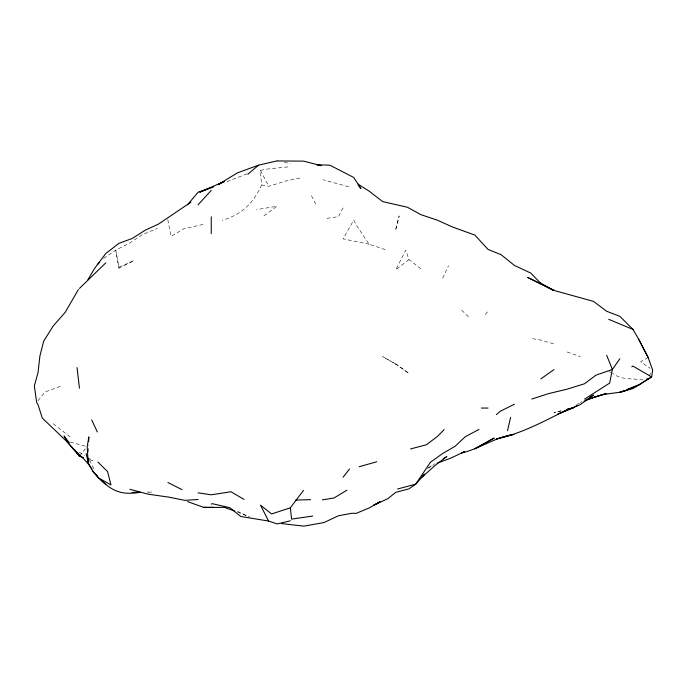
<?xml version="1.0" encoding="UTF-8"?>
<svg xmlns="http://www.w3.org/2000/svg" width="687" height="687" viewBox="0 0 687 687"><rect width="100%" height="100%" fill="white"/><g stroke="black" fill="none" stroke-linecap="round" stroke-linejoin="round"><path stroke-width="0.52" stroke-dasharray="3.44 2.58" d="M88.451 451.823L88.623 445.408M119.152 267.157L133.853 260.613L118.988 268.17L115.742 250.162L129.706 243L141.986 234.877L157.237 228.462M395.987 229.08L399.156 215.941L395.772 229.123L395.351 228.96L395.772 229.123M442.694 278.209L448.499 265.757M343.053 207.921L338.416 216.663L324.814 218.672M287.87 166.907L265.586 169.26L260.425 170.376L261.584 184.923C253.589 203.172 241.231 214.902 222.159 220.287M648.889 376.038L651.036 372.62M79.443 456.262L85.789 448.267M37.94 400.753L45.024 391.968L61.152 386.06M485.237 314.526L488.036 311.314M408.954 259.574L395.772 269.802L405.777 250.197L408.954 259.574L422.136 269.836M263.971 215.83L276.955 206.263L256.431 209.629M103.608 258.372L115.742 250.162L118.988 268.17M580.3 402.634L581.983 401.603M428.533 467.658L434.94 463.759M427.408 468.482L433.557 464.901M648.142 357.446L640.67 361.766L650.082 368.284M576.788 404.557L579.424 403.114M247.088 173.802L224.537 182.656M261.584 184.923L268.737 186.297L285.921 180.999L299.867 178.045M561.056 410.843L553.945 412.638L561.039 410.938M203.017 224.451L184.004 228.694L171.037 236.431L167.74 219.308M148.22 492.167L151.346 492.081L147.344 492.141M643.161 379.954C633.122 378.168 621.924 380.4 613.251 373.728M532.657 338.674L540.763 340.039L553.937 343.947M348.704 186.804L323.216 179.779M284.246 162.33L290.335 163.583M369.082 244.228L343.053 238.87L353.736 220.149L356.235 224.958L369.082 244.228L386.206 249.948M70.229 442.059L86.073 446.404M89.585 459.646L92.625 460.659L89.052 458.392M567.119 351.976L580.3 356.613M237.608 512.081L247.028 516.023M237.419 511.283L249.836 517.148M609.489 371.667L612.315 373.213M395.772 364.05L382.59 356.63L397.593 365.132L408.954 373.427L395.772 364.05L397.593 365.132M79.237 452.14L84.595 455.55M70.143 436.906L53.079 423.681M461.673 310.172L468.388 316.784M260.425 170.376L268.737 186.297M311.443 195.735L316.69 205.894M89.508 460.204L94.222 469.659"/><path stroke-width="1.03" d="M88.271 458.246L88.159 462.523C91.989 471.222 98.275 478.702 105.807 484.455C116.867 493.481 126.09 494.382 139.908 492.399M88.735 441.123L88.846 436.846L87.215 446.756L88.159 462.523L86.21 453.583M507.53 430.697L510.63 417.267M87.927 279.755L94.6 268.394L105.807 253.477L118.988 243.327L132.162 238.501L145.343 230.128L158.525 224.074L190.849 202.21M646.201 380.297L647.274 378.589M290.335 520.789L277.153 523.923L268.6 521.047L260.493 505.16L271.597 513.97L290.335 507.805L303.508 490.398M78.421 289.493L65.213 312.302L53.079 326.17L43.676 341.173L39.906 355.978L38.008 372.697L34.35 385.802L36.651 402.35L38.197 405.218L42.311 418.057L66.261 440.977L79.443 456.262L83.496 457.619M343.053 477.242L349.554 468.963M187.525 204.82L198.071 192.214L209.784 188.126M198.071 204.795L211.252 190.359M444.154 429.564L437.825 436.116L426.429 444.755L410.594 448.937M79.443 288.428L105.807 262.838M97.331 264.529L99.426 262.477M496.461 414.587L500.265 411.29L514.4 404.222M631.782 366.892L632.779 366.034L651.654 376.931L652.65 370.07L648.142 357.446L638.472 338.889L633.028 329.451L619.846 316.312L606.664 311.271L593.482 301.361L555.139 290.773L527.582 277.393L553.439 290.369L540.18 282.812L540.763 283.353L530.725 273.048L514.4 265.431L501.218 254.783L488.036 249.39L474.854 235.074L452.389 226.95L437.602 220.278L420.933 214.679L407.425 207.259L382.59 201.566L369.417 191.347L357.987 184.073M247.861 174.249L258.518 165.181L277.153 160.861M540.763 378.941L553.937 369.649M584.585 399.087L609.644 383.114L612.392 369.486L619.846 358.743M211.252 504.164L212.068 503.623L229.767 507.676L240.845 516.504L268.6 521.047M576.882 405.51L573.259 407.769L557.835 414.089L580.3 404.617L593.482 395.094L589.867 397.069M624.629 390.405L619.846 392.26L623.89 391.341L638.97 384.832L651.654 376.931L633.028 388.533L619.846 392.26L602.997 394.501L585.951 399.877L606.664 393.462L593.482 397.455L584.07 401.156M346.918 490.166L334.088 497.972L322.426 499.844M443.167 458.753L446.825 456.529L436.005 464.704L422.136 476.958L424.618 474.15L415.687 484.206L408.954 488.835L395.772 492.347L387.923 498.616L373.367 505.434L379.825 501.785M218.397 184.425L237.608 172.78L258.518 165.181M379.963 501.742L369.417 507.839L356.235 513.361L351.907 513.266L338.519 515.748L323.963 522.567L303.783 526.139L281.361 523.554M569.755 408.413C546.156 420.092 522.678 433.377 496.701 438.821M218.286 184.674L224.426 181.377L199.831 192.171L213.674 186.847M478.985 429.444L465.245 436.726L455.249 446.172L442.162 453.832L430.431 462.282L415.687 484.206L397.584 488.981M626.535 389.658L638.97 384.832M437.164 463.167L450.079 458.409L464.652 451.599L461.681 452.913C479.887 448.843 495.336 436.906 513.953 434.407L496.804 438.881M531.79 399.044L548.707 393.591L566.629 389.289M567.299 389.108L584.448 383.793L595.904 375.188L612.392 369.486L606.664 355.256M359.129 466.774L376.777 461.741M567.119 409.486L573.259 407.769L567.161 409.306M312.679 516.057L291.614 519.114L290.335 507.805M213.356 507.307L203.85 507.418L187.542 501.622M198.071 499.466L184.889 500.359L168.908 497.156L147.817 494.116L129.869 489.256M132.17 492.467L139.358 492.081M205.963 507.324L203.85 507.418L224.426 507.375L234.782 511.076M295.65 500.076L310.661 499.672M481.398 408.061L488.036 408.052M277.565 160.956L303.517 161.119L321.284 165.67L316.69 164.708L329.872 165.189L353.659 177.418L360.915 188.453L358.245 185.31M198.071 492.837L211.252 494.803L230.978 491.763L244.057 499.432M608.734 319.326L633.028 329.451M167.92 482.506L181.961 489.625M97.717 477.388L110.942 484.962L107.61 471.668L97.906 462.05M92.625 471.325L97.022 475.705M101.41 480.084L105.807 484.455M69.189 442.711L64.063 435.936C70.529 449.298 84.063 456.615 91.921 469.023M76.24 452.029L79.443 456.262M96.171 474.76L98.001 477.225M648.142 357.446L638.472 338.889M91.706 419.972L97.322 431.951M77.064 367.554L79.443 388.198M211.252 216.826L211.252 233.649M494.039 438.134L474.854 448.783L494.039 438.134"/></g></svg>
